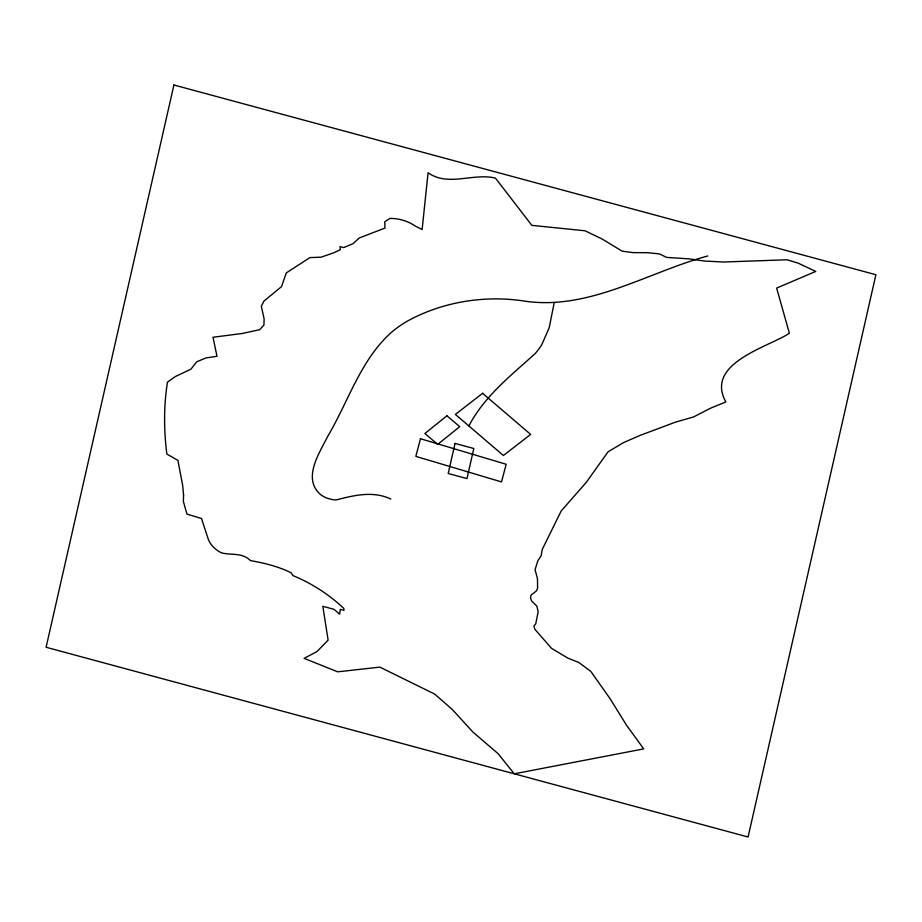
<?xml version="1.0" encoding="UTF-8"?>
<svg xmlns="http://www.w3.org/2000/svg" width="922" height="922" viewBox="0 0 922 922"><rect width="100%" height="100%" fill="white"/><g stroke="black" fill="none" stroke-linecap="round" stroke-linejoin="round"><path stroke-width="1.38" d="M554.18 302.785L549.224 327.61L541.906 344.448A92.603 73.172 19 0 1 535.209 353.518C510.995 375.542 484.327 396.241 468.895 425.952M707.819 255.959C647.117 272.37 587.833 311.498 522.705 300.814C483.37 295.178 441.961 302.036 407.109 321.259A136.56 107.897 19 0 0 390.018 333.626C360.064 361.366 348.17 401.865 327.829 436.164C319.392 453.025 302.047 478.564 320.591 494.595A22.589 17.852 19 0 0 327.195 498.214L332.565 499.632A18.359 14.51 19 0 0 336.403 499.874C354.255 495.31 373.053 490.642 390.813 499.033M183.57 495.206L183.386 501.453L186.912 514.073L201.515 518.521L207.692 537.411A24.421 19.293 19 0 0 221.753 552.946C231.595 555.401 242.405 552.336 250.461 560.611C264.476 563.077 278.317 566.454 291.145 572.781L292.896 575.582C311.567 583.188 329.119 594.575 343.802 608.37L344.01 610.295L340.276 609.407L339.63 614.19L334.041 609.35L322.815 606.296L328.128 640.145L316.938 651.589L304.11 658.354L337.659 671.827L379.91 667.125L434.677 694.082L452.276 709.467L472.744 731.884L498.122 753.689L514.257 773.812L643.706 748.894L626.315 724.911L610.249 698.934L590.864 671.458L578.751 662.422L567.906 658.147L551.471 648.304L534.772 629.161L533.942 626.026L535.774 623.745L538.16 611.632L536.835 606.077L531.671 601.063L530.473 597.986L531.13 595.001L536.281 591.06L537.595 588.305L537.491 578.889L535.071 569.635L537.826 560.83L541.133 555.689L542.171 549.616L561.21 510.926L586.507 482.079L608.047 451.815L623.33 442.698L640.237 435.334L675.296 422.207L693.505 416.963L710.862 408.054L725.856 401.957C704.362 363.176 768.671 347.029 789.37 333.245L776.647 288.079L815.751 271.425L798.198 263.162L787.088 259.774L723.516 262.021L704.523 261.041L689.276 258.875L666.56 257.399L659.633 253.965L648.258 252.709L633.137 252.616L622.12 251.164L602.423 239.178L585.032 230.788L531.844 225.348L495.471 178.142C473.608 172.61 448.011 187.097 428.073 172.725L422.126 229.52L415.246 226.051A35.232 27.833 19 0 0 389.81 218.445L384.762 221.822L384.958 228.103L359.303 237.934L352.849 243.8L343.641 247.615L340.057 246.566L340.322 249.666L334.375 252.559L321.121 257.18L309.907 257.595L286.281 272.935L281.533 286.615L263.957 301.045L261.318 306.277L264.13 318.966L263.934 325.074L259.635 329.707L242.152 333.499L213.005 337.256L216.993 356.295L206.102 357.909L196.674 361.793L190.912 369.215L175.491 376.464L167.481 382.134C163.655 405.795 163.851 430.217 166.824 454.039L177.888 460.332L182.729 485.71L183.57 495.206M173.924 84.997L46.1 647.267L748.076 837.003L875.9 274.733L173.924 84.997M455.03 443.424L448.196 473.505L466.97 478.576L473.804 448.495L455.03 443.424M420.478 438.722L415.834 456.367L501.522 481.918L506.166 464.273L420.478 438.722M446.893 415.81L424.869 433.513L437.72 444.369L459.744 426.667L446.893 415.81M482.621 393.314L455.376 414.416L503.4 455.503L530.646 434.4L482.621 393.314"/></g></svg>
